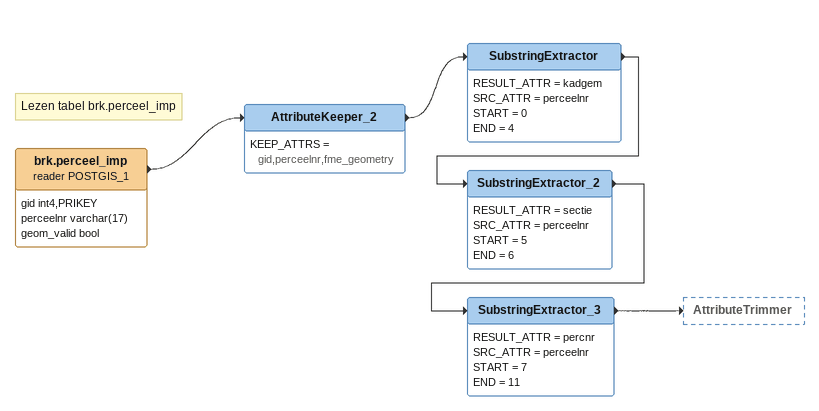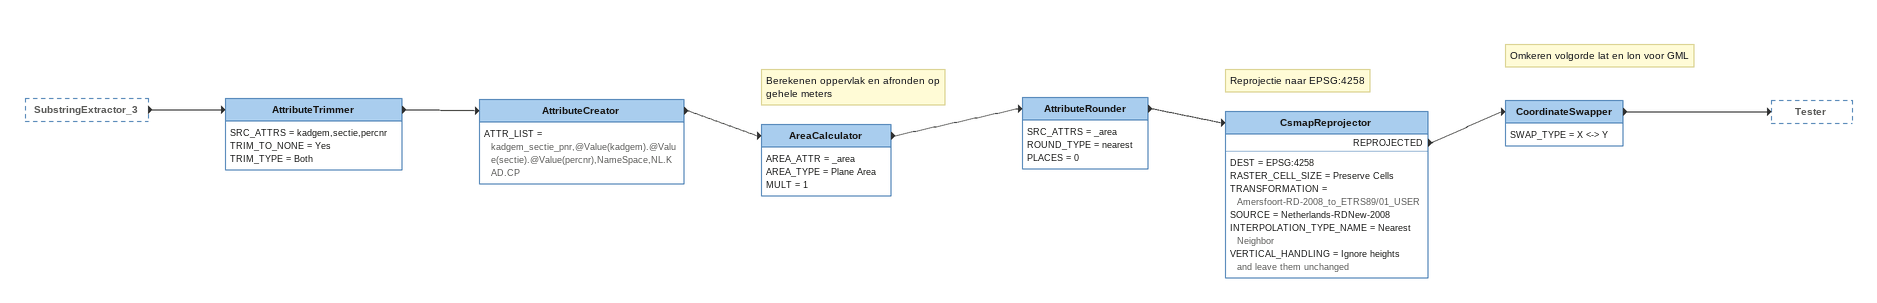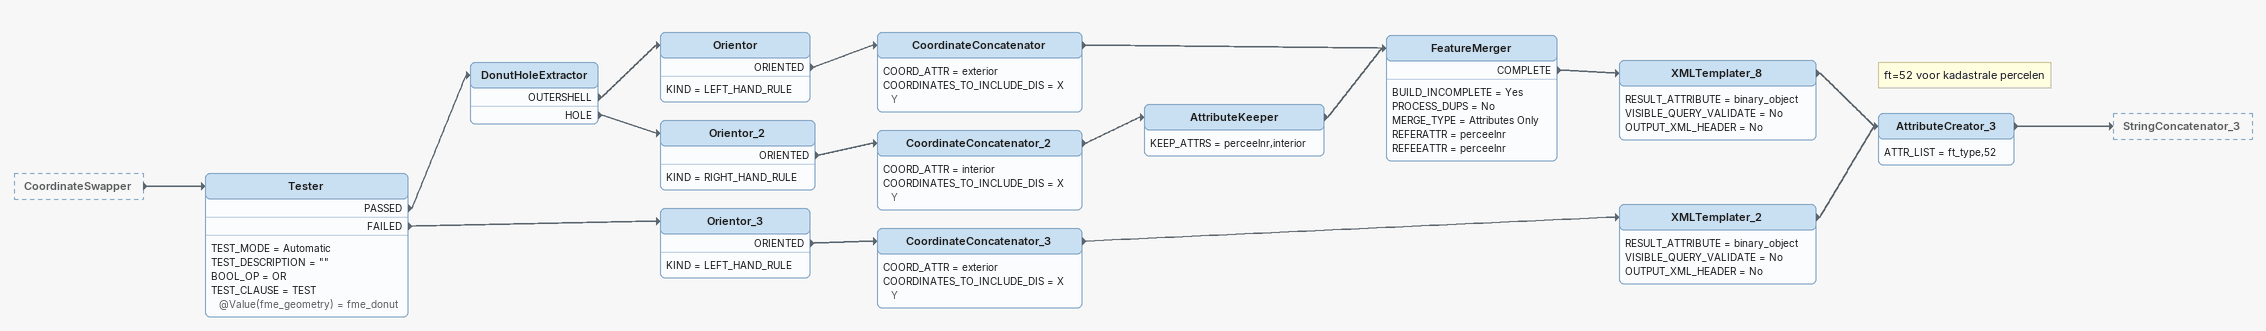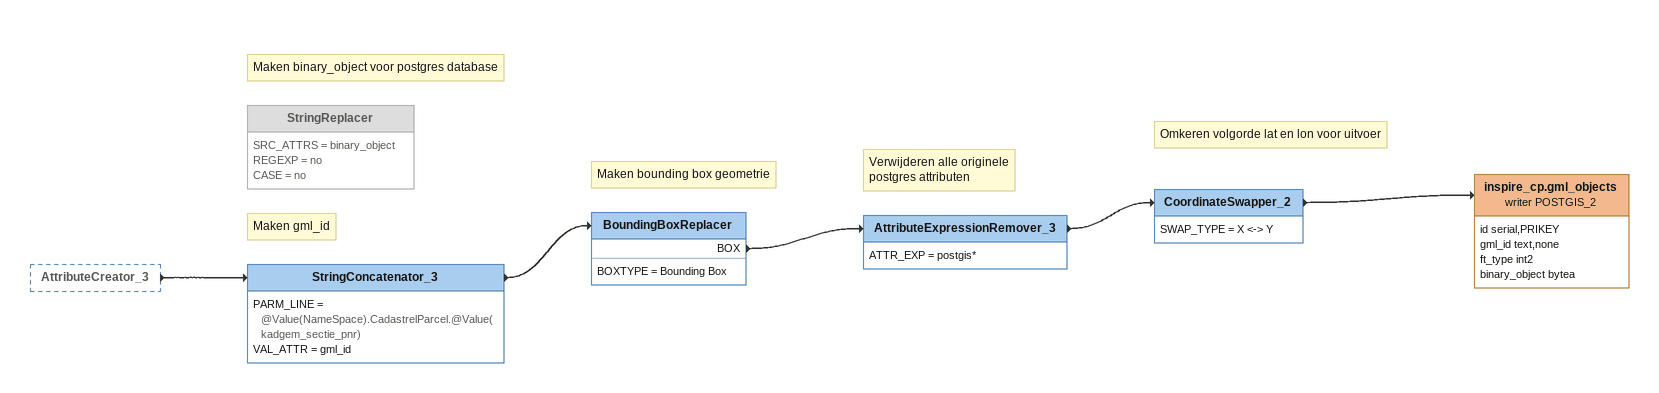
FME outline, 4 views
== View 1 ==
Note: Lezen tabel brk.perceel_imp
brk.perceel_imp (reader POSTGIS_1)
    attributes: gid int4,PRIKEY, perceelnr varchar(17), geom_valid bool
    -> AttributeKeeper_2
AttributeKeeper_2
    KEEP_ATTRS = gid,perceelnr,fme_geometry
    -> SubstringExtractor
SubstringExtractor
    RESULT_ATTR = kadgem
    SRC_ATTR = perceelnr
    START = 0
    END = 4
    -> SubstringExtractor_2
SubstringExtractor_2
    RESULT_ATTR = sectie
    SRC_ATTR = perceelnr
    START = 5
    END = 6
    -> SubstringExtractor_3
SubstringExtractor_3
    RESULT_ATTR = percnr
    SRC_ATTR = perceelnr
    START = 7
    END = 11
    -> AttributeTrimmer

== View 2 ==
SubstringExtractor_3 [outside]
    -> AttributeTrimmer
AttributeTrimmer
    SRC_ATTRS = kadgem,sectie,percnr
    TRIM_TO_NONE = Yes
    TRIM_TYPE = Both
    -> AttributeCreator
AttributeCreator
    ATTR_LIST = kadgem_sectie_pnr,@Value(kadgem).@Value(sectie).@Value(percnr),NameSpace,NL.KAD.CP
    -> AreaCalculator
Note: Berekenen oppervlak en afronden op gehele meters
AreaCalculator
    AREA_ATTR = _area
    AREA_TYPE = Plane Area
    MULT = 1
    -> AttributeRounder
AttributeRounder
    SRC_ATTRS = _area
    ROUND_TYPE = nearest
    PLACES = 0
    -> CsmapReprojector
Note: Reprojectie naar EPSG:4258
CsmapReprojector
    DEST = EPSG:4258
    RASTER_CELL_SIZE = Preserve Cells
    TRANSFORMATION = Amersfoort-RD-2008_to_ETRS89/01_USER
    SOURCE = Netherlands-RDNew-2008
    INTERPOLATION_TYPE_NAME = Nearest Neighbor
    VERTICAL_HANDLING = Ignore heights and leave them unchanged
    REPROJECTED -> CoordinateSwapper
Note: Omkeren volgorde lat en lon voor GML
CoordinateSwapper
    SWAP_TYPE = X <-> Y
    -> Tester

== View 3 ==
CoordinateSwapper [outside]
    -> Tester
Tester
    TEST_MODE = Automatic
    TEST_DESCRIPTION = ""
    BOOL_OP = OR
    TEST_CLAUSE = TEST @Value(fme_geometry) = fme_donut
    PASSED -> DonutHoleExtractor
    FAILED -> Orientor_3
DonutHoleExtractor
    OUTERSHELL -> Orientor
    HOLE -> Orientor_2
Orientor
    KIND = LEFT_HAND_RULE
    ORIENTED -> CoordinateConcatenator
CoordinateConcatenator
    COORD_ATTR = exterior
    COORDINATES_TO_INCLUDE_DIS = X Y
    -> FeatureMerger
Orientor_2
    KIND = RIGHT_HAND_RULE
    ORIENTED -> CoordinateConcatenator_2
CoordinateConcatenator_2
    COORD_ATTR = interior
    COORDINATES_TO_INCLUDE_DIS = X Y
    -> AttributeKeeper
AttributeKeeper
    KEEP_ATTRS = perceelnr,interior
    -> FeatureMerger
FeatureMerger
    BUILD_INCOMPLETE = Yes
    PROCESS_DUPS = No
    MERGE_TYPE = Attributes Only
    REFERATTR = perceelnr
    REFEEATTR = perceelnr
    COMPLETE -> XMLTemplater_8
XMLTemplater_8
    RESULT_ATTRIBUTE = binary_object
    VISIBLE_QUERY_VALIDATE = No
    OUTPUT_XML_HEADER = No
    -> AttributeCreator_3
Orientor_3
    KIND = LEFT_HAND_RULE
    ORIENTED -> CoordinateConcatenator_3
CoordinateConcatenator_3
    COORD_ATTR = exterior
    COORDINATES_TO_INCLUDE_DIS = X Y
    -> XMLTemplater_2
XMLTemplater_2
    RESULT_ATTRIBUTE = binary_object
    VISIBLE_QUERY_VALIDATE = No
    OUTPUT_XML_HEADER = No
    -> AttributeCreator_3
Note: ft=52 voor kadastrale percelen
AttributeCreator_3
    ATTR_LIST = ft_type,52
    -> StringConcatenator_3

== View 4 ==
AttributeCreator_3 [outside]
    -> StringConcatenator_3
Note: Maken gml_id
StringConcatenator_3
    PARM_LINE = @Value(NameSpace).CadastrelParcel.@Value(kadgem_sectie_pnr)
    VAL_ATTR = gml_id
    -> BoundingBoxReplacer
Note: Maken bounding box geometrie
BoundingBoxReplacer
    BOXTYPE = Bounding Box
    BOX -> AttributeExpressionRemover_3
Note: Verwijderen alle originele / postgres attributen
AttributeExpressionRemover_3
    ATTR_EXP = postgis*
    -> CoordinateSwapper_2
Note: Omkeren volgorde lat en lon voor uitvoer
CoordinateSwapper_2
    SWAP_TYPE = X <-> Y
    -> inspire_cp.gml_objects (writer POSTGIS_2)
inspire_cp.gml_objects (writer POSTGIS_2)
    attributes: id serial,PRIKEY, gml_id text,none, ft_type int2, binary_object bytea
Note: Maken binary_object voor postgres database
StringReplacer [off]
    SRC_ATTRS = binary_object
    REGEXP = no
    CASE = no
